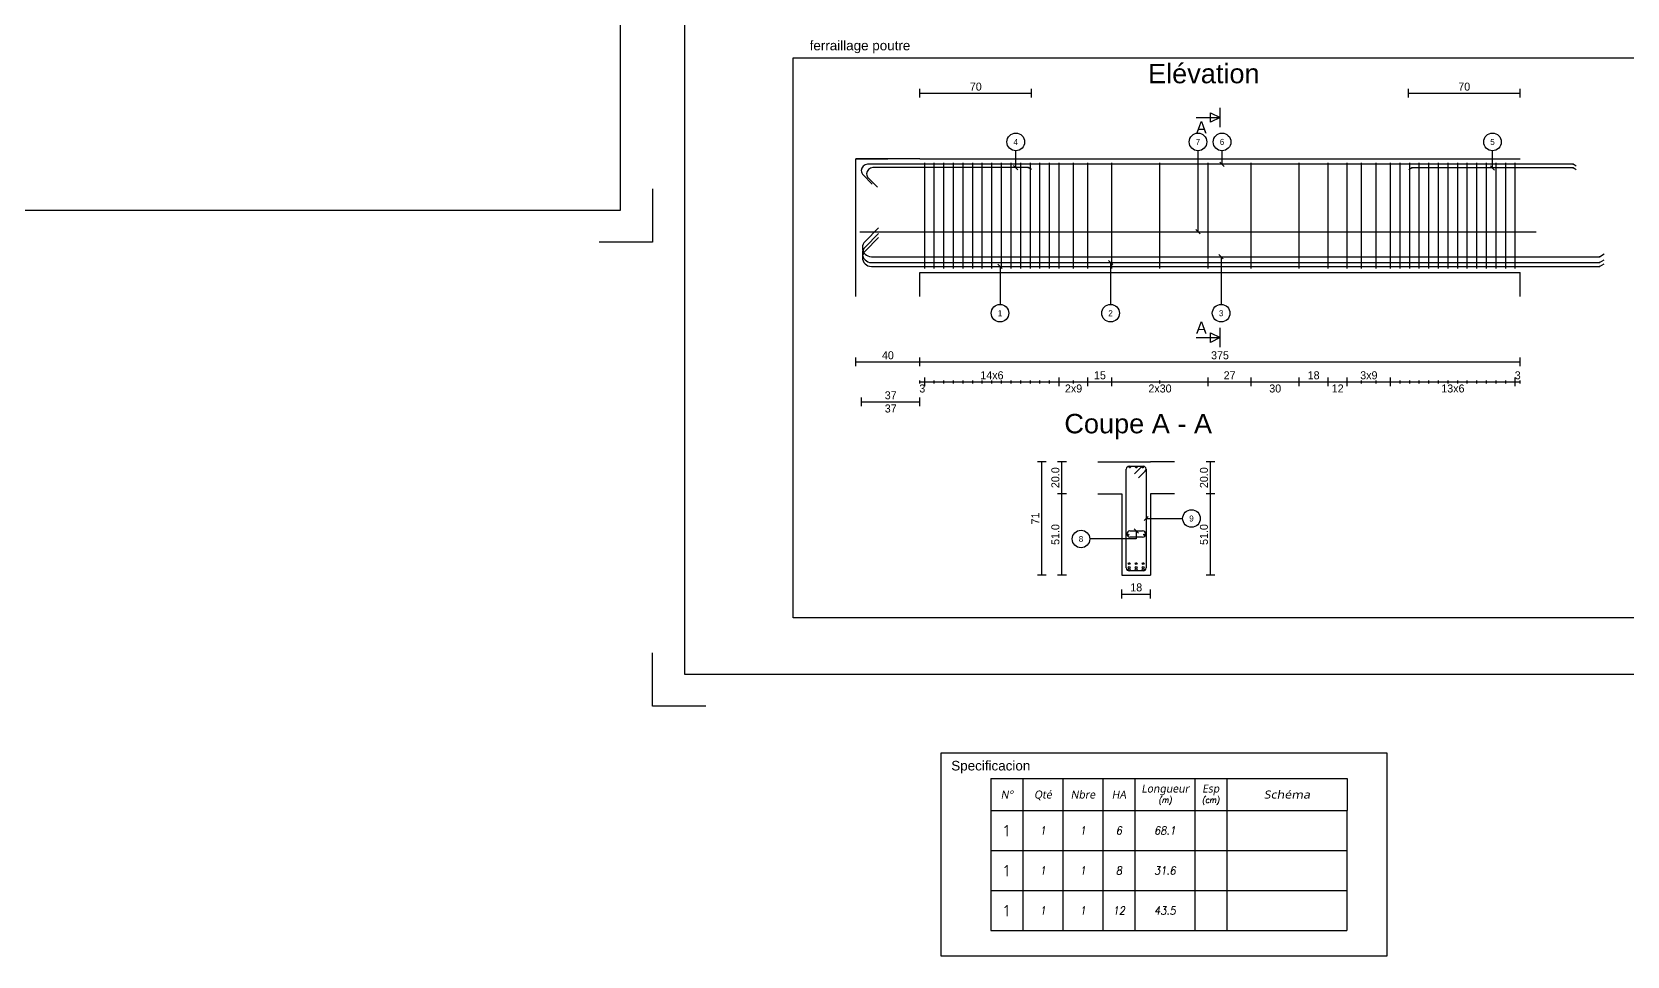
# Model space of a CAD drawing. Header units: metres. Extents: x -5618 to 118954, y -306 to 4637.
# Drawn here: x 97299 to 98295, y 448 to 1025 of the extents above; entities that cross this region are included whole.
import ezdxf
from ezdxf.enums import TextEntityAlignment as Align

# ---------------------------------------------------------------- set-up
doc = ezdxf.new("R2010")
doc.units = ezdxf.units.M
for name, color, linetype in [('1', 7, 'Continuous'), ('104', 7, 'Continuous'), ('173', 7, 'Continuous'), ('5', 7, 'Continuous'), ('6', 7, 'Continuous'), ('7', 7, 'Continuous'), ('GO-FER-HA', 140, 'Continuous'), ('GO-TEXTE', 9, 'Continuous'), ('GO-TEXTE-FER', 3, 'Continuous')]:
    doc.layers.add(name, color=color, linetype=linetype)
doc.styles.add('ARIAL', font='ARIAL.TTF')
doc.styles.add('Tableau', font='romans.shx', dxfattribs={"width": 0.9, "oblique": 10})
doc.styles.add('Tableau2', font='trebuc.TTF', dxfattribs={"width": 0.9, "oblique": 10})

# ---------------------------------------------------------------- blocks, each defined once
blk = doc.blocks.new('Désignation')
at = {"layer": 'GO-TEXTE-FER'}
for p, q in [((0, 0.8), (8.9, 0.8)), ((0, 0.8), (0, 0)), ((0.8, 0.8), (0.8, 0)), ((1.8, 0.8), (1.8, 0)), ((2.8, 0.8), (2.8, 0)), ((3.6, 0.8), (3.6, 0)), ((5.1, 0.8), (5.1, 0)), ((5.9, 0.8), (5.9, 0)), ((8.9, 0.8), (8.9, 0)), ((0, 0), (8.9, 0))]:
    blk.add_line(p, q, dxfattribs=at)
at = {"layer": 'GO-TEXTE-FER', "style": 'Tableau2', "oblique": 10}
for s, p in [('N°', (0.4, 0.4)), ('Qté', (1.3, 0.4)), ('Nbre', (2.3, 0.4)), ('HA', (3.2, 0.4)), ('Longueur', (4.356, 0.55)), ('Esp', (5.494, 0.55))]:
    blk.add_text(s, height=0.2, dxfattribs=at).set_placement(p, align=Align.MIDDLE_CENTER)
at = {"layer": 'GO-TEXTE-FER', "style": 'Tableau2', "oblique": 10, "width": 1.2}
blk.add_text('Schéma', height=0.2, dxfattribs=at).set_placement((7.4, 0.4), align=Align.MIDDLE_CENTER)
at = {"layer": 'GO-TEXTE-FER', "color": 7, "style": 'Tableau', "oblique": 10, "width": 0.9}
for s, p in [('(m)', (4.356, 0.265)), ('(cm)', (5.494, 0.265))]:
    blk.add_text(s, height=0.15, dxfattribs=at).set_placement(p, align=Align.MIDDLE_CENTER)
blk = doc.blocks.new('Spécial')
at = {"layer": 'GO-TEXTE-FER'}
for p, q in [((0, 0), (0, -1)), ((0, 0), (8.9, 0)), ((0.8, 0), (0.8, -1)), ((1.8, 0), (1.8, -1)), ((2.8, 0), (2.8, -1)), ((3.6, 0), (3.6, -1)), ((5.1, 0), (5.1, -1)), ((5.9, 0), (5.9, -1)), ((8.9, 0), (8.9, -1)), ((0, -1), (8.9, -1))]:
    blk.add_line(p, q, dxfattribs=at)
at = {"layer": 'GO-TEXTE-FER', "style": 'Tableau2', "width": 0.9}
blk.add_attdef('NUMERO', text='', height=0.28, dxfattribs=at).set_placement((0.4, -0.5), align=Align.MIDDLE_CENTER)
at = {"layer": 'GO-TEXTE-FER', "style": 'Tableau', "oblique": 10, "width": 0.9}
for tag, p in [('QUANTITE', (1.3, -0.5)), ('NOMBRE', (2.3, -0.5)), ('NUANCE', (3.2, -0.5)), ('LONGUEUR', (4.35, -0.5)), ('ESPACEMENTS', (5.5, -0.5))]:
    blk.add_attdef(tag, text='', height=0.2, dxfattribs=at).set_placement(p, align=Align.MIDDLE_CENTER)

msp = doc.modelspace()

# ---------------------------------------------------------------- linework, layer by layer
for points in [[(96716.59, 1573.71), (96716.59, 913.78), (97666.49, 913.78), (97666.49, 1573.71)], [(97706.49, 1573.71), (97706.49, 623.81), (99066.35, 623.81), (99066.35, 1573.71)], [(97866.77, 574.63), (98145.3, 574.63), (98145.3, 447.7), (97866.77, 447.7)]]:
    msp.add_lwpolyline(points, close=True)
for points in [[(97686.49, 927.11), (97686.49, 893.78), (97653.16, 893.78)], [(97719.82, 603.81), (97686.49, 603.81), (97686.49, 637.14)]]:
    msp.add_lwpolyline(points)
at = {"layer": '1', "color": 1}
for points in [[(97815.97, 900.26), (98238.47, 900.26)], [(97827.7, 902.71), (97819.21, 894.22)], [(97827.7, 899.06), (97819.21, 890.57)], [(97817.57, 890.26), (97817.57, 890.26)], [(97827.7, 896.61), (97819.21, 888.12)], [(97817.57, 886.61), (97817.57, 886.61)], [(97817.57, 884.16), (97817.57, 884.16)], [(97823.17, 884.66), (98278.1, 884.66)], [(97823.17, 881.01), (98278.1, 881.01)], [(97823.17, 878.56), (98278.1, 878.56)], [(98278.1, 884.66), (98281.08, 886.38)], [(98278.1, 881.01), (98281.08, 882.73)], [(98278.1, 878.56), (98281.08, 880.28)], [(97982.73, 711.38), (97982.73, 711.38)], [(97984.63, 713.28), (97992.63, 713.28)], [(97989.63, 709.48), (97984.63, 709.48)], [(97992.63, 709.48), (97987.63, 709.48)], [(97994.53, 711.38), (97994.53, 711.38)]]:
    msp.add_lwpolyline(points, dxfattribs=at)
for centre, radius in [((97983.53, 710.98), 0.4), ((97993.73, 710.98), 0.4), ((97984.23, 692.88), 0.6), ((97984.23, 690.48), 0.6), ((97984.23, 689.28), 0.6), ((97988.63, 692.88), 0.6), ((97988.63, 690.48), 0.6), ((97988.63, 689.28), 0.6), ((97993.03, 692.88), 0.6), ((97993.03, 690.48), 0.6), ((97993.03, 689.28), 0.6)]:
    msp.add_circle(centre, radius, dxfattribs=at)
for centre, radius, start, end in [((97823.17, 890.26), 5.6, 135, 180), ((97823.17, 886.61), 5.6, 135, 180), ((97823.17, 890.26), 5.6, 180, 270), ((97823.17, 884.16), 5.6, 135, 180), ((97823.17, 886.61), 5.6, 180, 270), ((97823.17, 884.16), 5.6, 180, 270), ((97984.63, 711.38), 1.9, 90, 180), ((97984.63, 711.38), 1.9, 180, 270), ((97992.63, 711.38), 1.9, 0, 90), ((97992.63, 711.38), 1.9, 270, 0)]:
    msp.add_arc(centre, radius, start, end, dxfattribs=at)
for p in [(98278.1, 884.66), (98278.1, 881.01), (98278.1, 878.56)]:
    msp.add_point(p, dxfattribs=at)
at = {"layer": '104', "color": 104}
for points in [[(98040.97, 965.61), (98040.97, 977.61)], [(98025.97, 971.61), (98040.97, 971.61)], [(98040.97, 828.11), (98040.97, 840.11)], [(98025.97, 834.11), (98040.97, 834.11)]]:
    msp.add_lwpolyline(points, dxfattribs=at)
for points in [[(98040.97, 971.61), (98034.97, 968.61), (98034.97, 974.61), (98040.97, 971.61)], [(98040.97, 834.11), (98034.97, 831.11), (98034.97, 837.11), (98040.97, 834.11)]]:
    msp.add_lwpolyline(points, close=True, dxfattribs=at)
at = {"layer": '173', "color": 173}
for points in [[(97816.87, 938.46), (97816.87, 938.46)], [(98261.56, 942.36), (97820.77, 942.36)], [(97856.47, 877.36), (97856.47, 943.36)], [(97862.47, 877.36), (97862.47, 943.36)], [(97868.47, 877.36), (97868.47, 943.36)], [(97874.47, 877.36), (97874.47, 943.36)], [(97880.47, 877.36), (97880.47, 943.36)], [(97886.47, 877.36), (97886.47, 943.36)], [(97892.47, 877.36), (97892.47, 943.36)], [(97898.47, 877.36), (97898.47, 943.36)], [(97904.47, 877.36), (97904.47, 943.36)], [(97910.47, 877.36), (97910.47, 943.36)], [(97916.47, 877.36), (97916.47, 943.36)], [(97922.47, 877.36), (97922.47, 943.36)], [(97928.47, 877.36), (97928.47, 943.36)], [(97934.47, 877.36), (97934.47, 943.36)], [(97940.47, 877.36), (97940.47, 943.36)], [(97949.47, 877.36), (97949.47, 943.36)], [(97958.47, 877.36), (97958.47, 943.36)], [(97973.47, 877.36), (97973.47, 943.36)], [(98003.47, 877.36), (98003.47, 943.36)], [(98033.47, 877.36), (98033.47, 943.36)], [(98060.47, 877.36), (98060.47, 943.36)], [(98090.47, 877.36), (98090.47, 943.36)], [(98108.47, 877.36), (98108.47, 943.36)], [(98120.47, 877.36), (98120.47, 943.36)], [(98129.47, 877.36), (98129.47, 943.36)], [(98138.47, 877.36), (98138.47, 943.36)], [(98147.47, 877.36), (98147.47, 943.36)], [(98153.47, 877.36), (98153.47, 943.36)], [(98159.47, 877.36), (98159.47, 943.36)], [(98165.47, 877.36), (98165.47, 943.36)], [(98171.47, 877.36), (98171.47, 943.36)], [(98177.47, 877.36), (98177.47, 943.36)], [(98183.47, 877.36), (98183.47, 943.36)], [(98189.47, 877.36), (98189.47, 943.36)], [(98195.47, 877.36), (98195.47, 943.36)], [(98201.47, 877.36), (98201.47, 943.36)], [(98207.47, 877.36), (98207.47, 943.36)], [(98213.47, 877.36), (98213.47, 943.36)], [(98219.47, 877.36), (98219.47, 943.36)], [(98225.47, 877.36), (98225.47, 943.36)], [(98263.55, 941.21), (98261.56, 942.36)], [(97818.01, 935.7), (97823.67, 930.05)], [(97982.43, 690.18), (97982.43, 751.98)], [(97984.23, 753.78), (97993.03, 753.78)], [(97987.51, 749.01), (97991.76, 753.25)], [(97994.3, 750.71), (97990.06, 746.47)], [(97993.03, 753.78), (97993.03, 753.78)], [(97994.83, 751.98), (97994.83, 690.18)], [(97994.83, 751.98), (97994.83, 751.98)], [(97993.03, 688.38), (97984.23, 688.38)]]:
    msp.add_lwpolyline(points, dxfattribs=at)
for centre in [(97984.63, 753.08), (97988.63, 753.08), (97992.63, 753.08)]:
    msp.add_circle(centre, 0.4, dxfattribs=at)
for centre, radius, start, end in [((97820.77, 938.46), 3.9, 90, 180), ((97820.77, 938.46), 3.9, 180, 225), ((97984.23, 751.98), 1.8, 90, 180), ((97993.03, 751.98), 1.8, 90, 135), ((97993.03, 751.98), 1.8, 0, 90), ((97993.03, 751.98), 1.8, 315, 0), ((97984.23, 690.18), 1.8, 180, 270), ((97993.03, 690.18), 1.8, 270, 0)]:
    msp.add_arc(centre, radius, start, end, dxfattribs=at)
msp.add_point((98261.56, 942.36), dxfattribs=at)
at = {"layer": '5', "color": 5}
for points in [[(97853.47, 984.03), (97853.47, 989.53)], [(97853.47, 986.78), (97923.29, 986.78)], [(97923.29, 984.03), (97923.29, 989.53)], [(98158.65, 984.03), (98158.65, 989.53)], [(98158.65, 986.78), (98228.47, 986.78)], [(98228.47, 984.03), (98228.47, 989.53)], [(97921.11, 940.31), (97824.07, 940.31)], [(97923.09, 939.16), (97921.11, 940.31)], [(98160.84, 940.11), (98158.85, 938.96)], [(98261.56, 940.11), (98160.84, 940.11)], [(98263.55, 938.96), (98261.56, 940.11)], [(97820.17, 936.41), (97820.17, 936.41)], [(97821.31, 933.65), (97826.97, 928)], [(97813.47, 816.19), (97813.47, 821.69)], [(97813.47, 818.94), (97853.47, 818.94)], [(97853.47, 816.19), (97853.47, 821.69)], [(97853.47, 818.94), (98228.47, 818.94)], [(98228.47, 816.19), (98228.47, 821.69)], [(97853.47, 805.53), (97853.47, 807.36)], [(97856.47, 803.69), (97856.47, 809.19)], [(97856.47, 805.53), (97856.47, 807.36)], [(97862.47, 805.53), (97862.47, 807.36)], [(97868.47, 805.53), (97868.47, 807.36)], [(97874.47, 805.53), (97874.47, 807.36)], [(97880.47, 805.53), (97880.47, 807.36)], [(97886.47, 805.53), (97886.47, 807.36)], [(97892.47, 805.53), (97892.47, 807.36)], [(97898.47, 805.53), (97898.47, 807.36)], [(97904.47, 805.53), (97904.47, 807.36)], [(97910.47, 805.53), (97910.47, 807.36)], [(97916.47, 805.53), (97916.47, 807.36)], [(97922.47, 805.53), (97922.47, 807.36)], [(97928.47, 805.53), (97928.47, 807.36)], [(97934.47, 805.53), (97934.47, 807.36)], [(97940.47, 803.69), (97940.47, 809.19)], [(97940.47, 805.53), (97940.47, 807.36)], [(97949.47, 805.53), (97949.47, 807.36)], [(97958.47, 803.69), (97958.47, 809.19)], [(97958.47, 805.53), (97958.47, 807.36)], [(97973.47, 803.69), (97973.47, 809.19)], [(97973.47, 805.53), (97973.47, 807.36)], [(98003.47, 805.53), (98003.47, 807.36)], [(98033.47, 803.69), (98033.47, 809.19)], [(98033.47, 805.53), (98033.47, 807.36)], [(98060.47, 803.69), (98060.47, 809.19)], [(98060.47, 805.53), (98060.47, 807.36)], [(98090.47, 803.69), (98090.47, 809.19)], [(98090.47, 805.53), (98090.47, 807.36)], [(98108.47, 803.69), (98108.47, 809.19)], [(98108.47, 805.53), (98108.47, 807.36)], [(98120.47, 803.69), (98120.47, 809.19)], [(98120.47, 805.53), (98120.47, 807.36)], [(98129.47, 805.53), (98129.47, 807.36)], [(98138.47, 805.53), (98138.47, 807.36)], [(98147.47, 803.69), (98147.47, 809.19)], [(98147.47, 805.53), (98147.47, 807.36)], [(98153.47, 805.53), (98153.47, 807.36)], [(98159.47, 805.53), (98159.47, 807.36)], [(98165.47, 805.53), (98165.47, 807.36)], [(98171.47, 805.53), (98171.47, 807.36)], [(98177.47, 805.53), (98177.47, 807.36)], [(98183.47, 805.53), (98183.47, 807.36)], [(98189.47, 805.53), (98189.47, 807.36)], [(98195.47, 805.53), (98195.47, 807.36)], [(98201.47, 805.53), (98201.47, 807.36)], [(98207.47, 805.53), (98207.47, 807.36)], [(98213.47, 805.53), (98213.47, 807.36)], [(98219.47, 805.53), (98219.47, 807.36)], [(98225.47, 803.69), (98225.47, 809.19)], [(98225.47, 805.53), (98225.47, 807.36)], [(98228.47, 805.53), (98228.47, 807.36)], [(97853.47, 806.44), (97856.47, 806.44)], [(97856.47, 806.44), (97862.47, 806.44)], [(97856.47, 806.44), (97940.47, 806.44)], [(97862.47, 806.44), (97868.47, 806.44)], [(97868.47, 806.44), (97874.47, 806.44)], [(97874.47, 806.44), (97880.47, 806.44)], [(97880.47, 806.44), (97886.47, 806.44)], [(97886.47, 806.44), (97892.47, 806.44)], [(97892.47, 806.44), (97898.47, 806.44)], [(97898.47, 806.44), (97904.47, 806.44)], [(97904.47, 806.44), (97910.47, 806.44)], [(97910.47, 806.44), (97916.47, 806.44)], [(97916.47, 806.44), (97922.47, 806.44)], [(97922.47, 806.44), (97928.47, 806.44)], [(97928.47, 806.44), (97934.47, 806.44)], [(97934.47, 806.44), (97940.47, 806.44)], [(97940.47, 806.44), (97949.47, 806.44)], [(97940.47, 806.44), (97958.47, 806.44)], [(97949.47, 806.44), (97958.47, 806.44)], [(97958.47, 806.44), (97973.47, 806.44)], [(97973.47, 806.44), (98003.47, 806.44)], [(97973.47, 806.44), (98033.47, 806.44)], [(98003.47, 806.44), (98033.47, 806.44)], [(98033.47, 806.44), (98060.47, 806.44)], [(98060.47, 806.44), (98090.47, 806.44)], [(98090.47, 806.44), (98108.47, 806.44)], [(98108.47, 806.44), (98120.47, 806.44)], [(98120.47, 806.44), (98129.47, 806.44)], [(98120.47, 806.44), (98147.47, 806.44)], [(98129.47, 806.44), (98138.47, 806.44)], [(98138.47, 806.44), (98147.47, 806.44)], [(98147.47, 806.44), (98153.47, 806.44)], [(98147.47, 806.44), (98225.47, 806.44)], [(98153.47, 806.44), (98159.47, 806.44)], [(98159.47, 806.44), (98165.47, 806.44)], [(98165.47, 806.44), (98171.47, 806.44)], [(98171.47, 806.44), (98177.47, 806.44)], [(98177.47, 806.44), (98183.47, 806.44)], [(98183.47, 806.44), (98189.47, 806.44)], [(98189.47, 806.44), (98195.47, 806.44)], [(98195.47, 806.44), (98201.47, 806.44)], [(98201.47, 806.44), (98207.47, 806.44)], [(98207.47, 806.44), (98213.47, 806.44)], [(98213.47, 806.44), (98219.47, 806.44)], [(98219.47, 806.44), (98225.47, 806.44)], [(98225.47, 806.44), (98228.47, 806.44)], [(97816.97, 791.19), (97816.97, 796.69)], [(97816.97, 793.94), (97853.47, 793.94)], [(97853.47, 791.19), (97853.47, 796.69)], [(97932.46, 756.58), (97926.96, 756.58)], [(97929.71, 685.58), (97929.71, 756.58)], [(97944.96, 756.58), (97939.46, 756.58)], [(97942.21, 736.58), (97942.21, 756.58)], [(98037.79, 756.58), (98032.29, 756.58)], [(98035.04, 736.58), (98035.04, 756.58)], [(97944.96, 736.58), (97939.46, 736.58)], [(97942.21, 685.58), (97942.21, 736.58)], [(98037.79, 736.58), (98032.29, 736.58)], [(98035.04, 685.58), (98035.04, 736.58)], [(97932.46, 685.58), (97926.96, 685.58)], [(97944.96, 685.58), (97939.46, 685.58)], [(98037.79, 685.58), (98032.29, 685.58)], [(97979.63, 671.16), (97979.63, 676.66)], [(97979.63, 673.91), (97997.63, 673.91)], [(97997.63, 671.16), (97997.63, 676.66)]]:
    msp.add_lwpolyline(points, dxfattribs=at)
for start, end in [(90, 180), (180, 225)]:
    msp.add_arc((97824.07, 936.41), 3.9, start, end, dxfattribs=at)
for p in [(97921.11, 940.31), (98160.84, 940.11), (98261.56, 940.11)]:
    msp.add_point(p, dxfattribs=at)
at = {"layer": '6', "color": 6}
for points in [[(97913.37, 940.31), (97913.37, 950.86)], [(98027.22, 900.26), (98027.22, 950.86)], [(98042.26, 942.36), (98042.26, 950.86)], [(98211.2, 940.11), (98211.2, 950.86)], [(97912.04, 941.64), (97914.69, 938.99)], [(98040.93, 943.69), (98043.58, 941.04)], [(98209.87, 941.44), (98212.53, 938.79)], [(98025.9, 901.59), (98028.55, 898.93)], [(97904.85, 877.24), (97902.2, 879.89)], [(97903.53, 878.56), (97903.53, 854.86)], [(97973.92, 879.69), (97971.27, 882.34)], [(97972.59, 881.01), (97972.59, 854.86)], [(98042.98, 883.34), (98040.33, 885.99)], [(98041.66, 884.66), (98041.66, 854.86)], [(97996.15, 722.41), (97993.5, 719.76)], [(97994.83, 721.08), (98017.63, 721.08)], [(97988.63, 708.28), (97959.63, 708.28)], [(97989.95, 711.95), (97987.3, 714.61)], [(97988.63, 713.28), (97988.63, 708.28)]]:
    msp.add_lwpolyline(points, dxfattribs=at)
for centre in [(97913.37, 956.36), (98027.22, 956.36), (98042.26, 956.36), (98211.2, 956.36), (97903.53, 849.36), (97972.59, 849.36), (98041.66, 849.36), (98023.13, 721.08), (97954.13, 708.28)]:
    msp.add_circle(centre, 5.5, dxfattribs=at)
at = {"layer": '7', "color": 7}
for points in [[(97853.47, 945.86), (97813.47, 945.86)], [(97813.47, 859.86), (97813.47, 945.86)], [(97813.47, 945.86), (97833.47, 945.86)], [(97853.47, 945.86), (98228.47, 945.86)], [(97813.47, 859.86), (97813.47, 874.86)], [(97853.47, 874.86), (98228.47, 874.86)], [(97853.47, 859.86), (97853.47, 874.86)], [(98228.47, 859.86), (98228.47, 874.86)], [(97964.63, 756.58), (97979.63, 756.58)], [(97979.63, 756.58), (97997.63, 756.58)], [(98012.63, 756.58), (97997.63, 756.58)], [(97964.63, 736.58), (97979.63, 736.58)], [(97979.63, 736.58), (97979.63, 685.58)], [(98012.63, 736.58), (97997.63, 736.58)], [(97997.63, 736.58), (97997.63, 685.58)], [(97979.63, 685.58), (97997.63, 685.58)]]:
    msp.add_lwpolyline(points, dxfattribs=at)
at = {"layer": 'GO-TEXTE-FER'}
msp.add_lwpolyline([(97774.29, 1008.9), (98646.78, 1008.9), (98646.78, 658.95), (97774.29, 658.95)], close=True, dxfattribs=at)

# ---------------------------------------------------------------- block references
at = {"layer": 'GO-FER-HA', "xscale": 25, "yscale": 25, "zscale": 25}
msp.add_blockref('Désignation', (97897.82, 538.62), dxfattribs=at)
at = {"layer": 'GO-FER-HA', "xscale": 24.99585865624249, "yscale": 24.99585865560221, "zscale": 24.9958586556}
for p, values in [((97897.82, 538.62), {'NUMERO': '1', 'QUANTITE': '1', 'NOMBRE': '1', 'NUANCE': '6', 'LONGUEUR': '68.1'}), ((97897.82, 513.62), {'NUMERO': '1', 'QUANTITE': '1', 'NOMBRE': '1', 'NUANCE': '8', 'LONGUEUR': '31.6'}), ((97897.82, 488.63), {'NUMERO': '1', 'QUANTITE': '1', 'NOMBRE': '1', 'NUANCE': '12', 'LONGUEUR': '43.5'})]:
    msp.add_blockref('Spécial', p, dxfattribs=at).add_auto_attribs(values)

# ---------------------------------------------------------------- texts
at = {"style": 'ARIAL'}
for s, height, p in [('Elévation', 12.129, (98030.85, 999.06)), ('Coupe A - A', 12.1293, (97989.85, 780.37))]:
    msp.add_text(s, height=height, dxfattribs=at).set_placement(p, align=Align.MIDDLE_CENTER)
at = {"layer": '104', "color": 104}
msp.add_text('A', height=7.5, dxfattribs=at).set_placement((98025.97, 969.16), align=Align.TOP_LEFT)
msp.add_text('A', height=7.5, dxfattribs=at).set_placement((98025.97, 836.56))
at = {"layer": '5', "color": 5}
for s, p in [('70', (97888.38, 988.4)), ('70', (98193.56, 988.4)), ('40', (97833.47, 820.57)), ('375', (98040.97, 820.57)), ('14x6', (97898.47, 808.07)), ('15', (97965.97, 808.07)), ('27', (98046.97, 808.07)), ('18', (98099.47, 808.07)), ('3x9', (98133.97, 808.07)), ('3', (98226.97, 808.07)), ('37', (97835.22, 795.57)), ('18', (97988.63, 675.54))]:
    msp.add_text(s, height=5, dxfattribs=at).set_placement(p, align=Align.CENTER)
for s, p in [('3', (97854.97, 804.82)), ('2x9', (97949.47, 804.82)), ('2x30', (98003.47, 804.82)), ('30', (98075.47, 804.82)), ('12', (98114.47, 804.82)), ('13x6', (98186.47, 804.82)), ('37', (97835.22, 792.32))]:
    msp.add_text(s, height=5, dxfattribs=at).set_placement(p, align=Align.TOP_CENTER)
for s, p in [('20.0', (97940.59, 746.58)), ('20.0', (98033.42, 746.58)), ('71', (97928.09, 721.08)), ('51.0', (97940.59, 711.08)), ('51.0', (98033.42, 711.08))]:
    msp.add_text(s, height=5, rotation=90, dxfattribs=at).set_placement(p, align=Align.CENTER)
at = {"layer": '6', "color": 6}
for s, p in [('4', (97913.37, 956.36)), ('7', (98027.22, 956.36)), ('6', (98042.26, 956.36)), ('5', (98211.2, 956.36)), ('1', (97903.53, 849.36)), ('2', (97972.59, 849.36)), ('3', (98041.66, 849.36)), ('9', (98023.13, 721.08)), ('8', (97954.13, 708.28))]:
    msp.add_text(s, height=3.75, dxfattribs=at).set_placement(p, align=Align.MIDDLE_CENTER)
at = {"layer": 'GO-TEXTE', "lineweight": -3, "style": 'ARIAL'}
for s, p in [('ferraillage poutre', (97784.59, 1013.6)), ('Specificacion', (97873.06, 563.67))]:
    msp.add_text(s, height=6, dxfattribs=at).set_placement(p)

doc.saveas('drawing.dxf')
